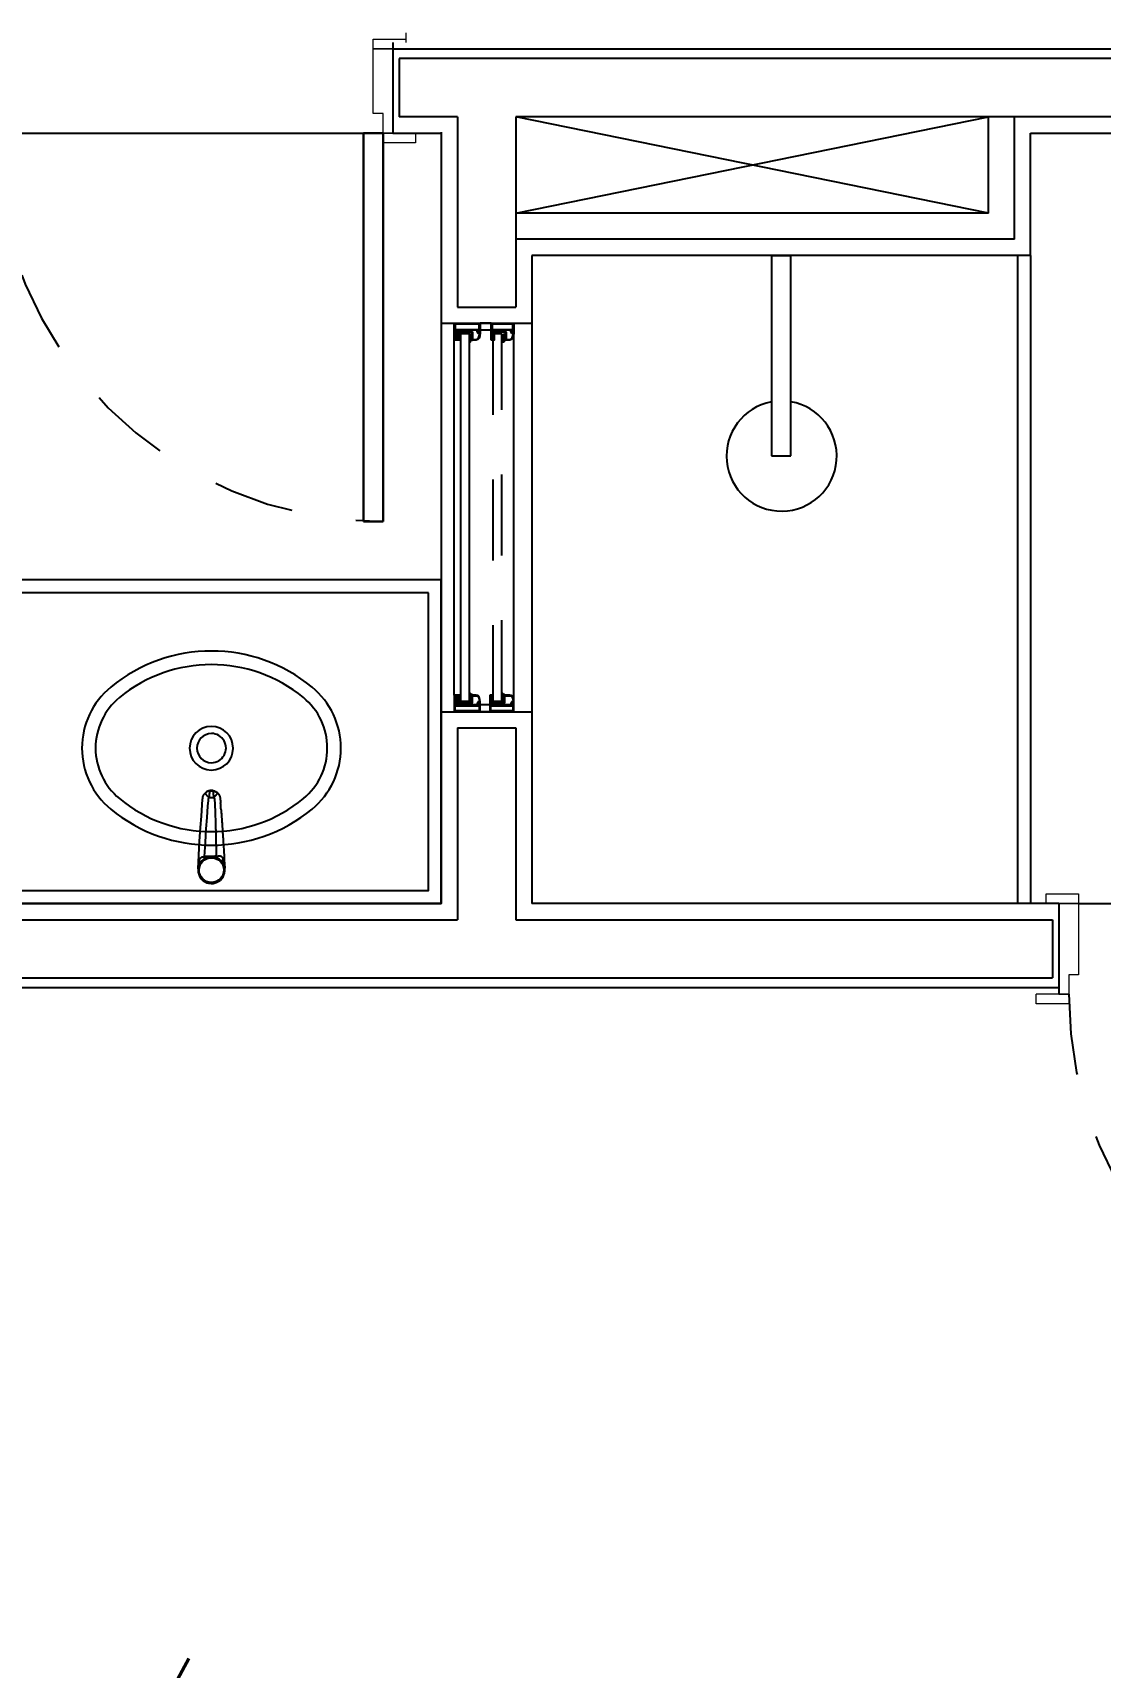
# Model space of a CAD drawing. Header units: millimetres. Extents: x 188.6 to 263.2, y 40.1 to 120.1.
# Drawn here: x 208.372 to 210.021, y 75.765 to 78.29 of the extents above; entities that cross this region are included whole.
import ezdxf

# ---------------------------------------------------------------- set-up
doc = ezdxf.new("R2010")
doc.units = ezdxf.units.MM
doc.linetypes.add('XREF-TIPO$0$HIDDEN', pattern=[0.375, 0.25, -0.125])
doc.linetypes.add('XREF-TIPO$0$HIDDEN2', pattern=[0.1875, 0.125, -0.0625])
doc.layers.add('ARQ', color=8, linetype='Continuous')
doc.layers.add('ARQ-TXT', color=8, linetype='Continuous')
doc.styles.add('60-75', font='romans.shx', dxfattribs={"height": 0.12})

# ---------------------------------------------------------------- blocks, each defined once
blk = doc.blocks.new('XREF-TIPO$0$L59_p')
at = {"color": 252}
blk.add_lwpolyline([(0.1556, 0.0941, 0.358974), (-0.1556, 0.0941, 0.471698), (-0.1556, -0.0941, 0.358974), (0.1556, -0.0941, 0.471698)], format="xyb", close=True, dxfattribs=at)
for points in [[(0.1422, 0.0779, 0.358974), (-0.1422, 0.0779, 0.471698), (-0.1422, -0.0779, 0.358974), (0.1422, -0.0779, 0.471698)], [(0, 0.0225, 1), (0, -0.0225, 1)]]:
    blk.add_lwpolyline(points, format="xyb", close=True)
blk.add_lwpolyline([(0.0335, 0, 336.274616), (0.0335, -0.0004)], format="xyb")
blk = doc.blocks.new('XREF-TIPO$0$1198c35_p')
for p, q in [((-0.0114, 0.0111), (-0.0114, 0.0115)), ((-0.0114, 0.0111), (-0.0114, 0.0111)), ((0.0297, 0.0128), (0.0297, 0.0128)), ((0.0297, 0.0126), (0.0297, 0.0127)), ((0.004, -0.0054), (0.004, -0.0073)), ((0.004, -0.0054), (0.0141, -0.0054)), ((0.0141, -0.0073), (0.004, -0.0073)), ((0.0141, -0.0054), (0.0141, -0.0073)), ((0.0054, -0.0974), (0.0128, -0.0974)), ((0.0226, -0.0968), (0.0226, -0.097)), ((0.0061, -0.1075), (0.0121, -0.1075))]:
    blk.add_line(p, q)
for points in [[(-0.0077, -0.0516, 0), (-0.0078, -0.0508, 0), (-0.0078, -0.0496, 0), (-0.0079, -0.0488, 0), (-0.008, -0.0479, 0), (-0.008, -0.0476, 0), (-0.008, -0.0474, 0), (-0.008, -0.0471, 0), (-0.008, -0.0468, 0), (-0.008, -0.0466, 0), (-0.0081, -0.0463, 0), (-0.0082, -0.0435, 0), (-0.0084, -0.0409, 0), (-0.0086, -0.0384, 0), (-0.0087, -0.0361, 0), (-0.0088, -0.0347, 0), (-0.0089, -0.033, 0), (-0.009, -0.0313, 0), (-0.0091, -0.0297, 0), (-0.0092, -0.0281, 0), (-0.0094, -0.0246, 0), (-0.0096, -0.0211, 0), (-0.0098, -0.0177, 0), (-0.01, -0.0141, 0), (-0.0104, -0.0076, 0), (-0.0108, -0.0012, 0), (-0.0111, 0.005, 0), (-0.0114, 0.0111, 0)], [(-0.0088, -0.0025, 0), (-0.0096, 0.0002, 0), (-0.0102, 0.003, 0), (-0.0109, 0.0065, 0), (-0.0112, 0.0086, 0), (-0.0113, 0.0098, 0), (-0.0114, 0.0105, 0), (-0.0114, 0.0108, 0), (-0.0114, 0.0108, 0), (-0.0114, 0.0109, 0), (-0.0114, 0.011, 0), (-0.0114, 0.011, 0), (-0.0114, 0.0111, 0), (-0.0114, 0.0111, 0), (-0.0114, 0.0111, 0), (-0.0114, 0.0111, 0), (-0.0114, 0.0111, 0), (-0.0114, 0.0111, 0)], [(-0.0086, 0.0036, 0), (-0.0081, 0.0025, 0), (-0.0079, 0.0012, 0), (-0.008, -0.0002, 0), (-0.0084, -0.0016, 0), (-0.0088, -0.0025, 0)], [(-0.0086, 0.0036, 0), (-0.0082, 0.0029, 0), (-0.0075, 0.0019, 0), (-0.0067, 0.001, 0), (-0.0058, 0, 0), (-0.0047, -0.0009, 0), (-0.0035, -0.0019, 0), (-0.0023, -0.0027, 0), (-0.0014, -0.0033, 0), (-0.0005, -0.0037, 0), (0.0005, -0.0042, 0), (0.0014, -0.0046, 0)], [(0.0194, -0.0033, 0), (0.0205, -0.0026, 0), (0.022, -0.0016, 0), (0.0233, -0.0004, 0), (0.0242, 0.0004, 0), (0.0251, 0.0013, 0), (0.0257, 0.0022, 0), (0.0264, 0.0031, 0), (0.027, 0.0042, 0), (0.0277, 0.0053, 0)], [(0.0279, 0.0002, 0), (0.0277, -0.0007, 0), (0.0274, -0.0016, 0), (0.0271, -0.0024, 0), (0.0267, -0.0032, 0), (0.0264, -0.0037, 0), (0.026, -0.0042, 0), (0.0258, -0.0045, 0), (0.0255, -0.0047, 0), (0.0252, -0.005, 0), (0.0248, -0.0052, 0), (0.0244, -0.0054, 0), (0.0242, -0.0055, 0), (0.0239, -0.0056, 0), (0.0236, -0.0057, 0), (0.0232, -0.0058, 0), (0.0227, -0.0059, 0), (0.0221, -0.006, 0), (0.0217, -0.006, 0), (0.0213, -0.0061, 0), (0.0209, -0.0062, 0), (0.0208, -0.0063, 0), (0.0206, -0.0063, 0), (0.0204, -0.0064, 0), (0.0203, -0.0065, 0)], [(0.0297, 0.0125, 0), (0.0285, -0.0088, 0), (0.0273, -0.0301, 0), (0.0259, -0.0514, 0), (0.0247, -0.0689, 0), (0.0234, -0.0865, 0), (0.0227, -0.0952, 0), (0.0226, -0.0962, 0), (0.0226, -0.0966, 0), (0.0226, -0.0968, 0)], [(0.0277, 0.0053, 0), (0.0273, 0.0042, 0), (0.0272, 0.0029, 0), (0.0274, 0.0015, 0), (0.0279, 0.0002, 0)], [(0.0297, 0.0125, 0), (0.0297, 0.0125, 0), (0.0297, 0.0125, 0), (0.0297, 0.0125, 0), (0.0297, 0.0125, 0), (0.0297, 0.0125, 0), (0.0297, 0.0125, 0), (0.0297, 0.0125, 0), (0.0297, 0.0124, 0), (0.0297, 0.0124, 0), (0.0297, 0.0123, 0), (0.0296, 0.0123, 0), (0.0296, 0.0121, 0), (0.0296, 0.0112, 0), (0.0295, 0.0103, 0), (0.0291, 0.0066, 0), (0.0285, 0.0029, 0), (0.0279, 0.0002, 0)], [(0.0011, -0.0071, 0), (0.0011, -0.0071, 0), (0.001, -0.0071, 0), (0.0008, -0.0071, 0), (0.0006, -0.0071, 0), (0.0003, -0.0071, 0), (0, -0.0071, 0), (-0.0008, -0.0073, 0), (-0.0016, -0.0074, 0), (-0.0021, -0.0075, 0), (-0.0027, -0.0075, 0), (-0.003, -0.0076, 0), (-0.0034, -0.0076, 0), (-0.0037, -0.0076, 0), (-0.004, -0.0075, 0), (-0.0042, -0.0075, 0), (-0.0045, -0.0074, 0), (-0.0048, -0.0074, 0), (-0.0051, -0.0073, 0), (-0.0055, -0.0071, 0), (-0.0059, -0.0069, 0), (-0.0061, -0.0067, 0), (-0.0064, -0.0066, 0), (-0.0067, -0.0062, 0), (-0.0071, -0.0059, 0), (-0.0074, -0.0055, 0), (-0.0077, -0.0051, 0), (-0.008, -0.0044, 0), (-0.0084, -0.0037, 0), (-0.0086, -0.0031, 0), (-0.0088, -0.0025, 0)], [(0.0011, -0.0071, 0), (0.0012, -0.0103, 0), (0.0013, -0.0136, 0), (0.0014, -0.0172, 0), (0.0015, -0.021, 0), (0.0016, -0.0245, 0), (0.0017, -0.0281, 0), (0.0017, -0.0293, 0), (0.0017, -0.0303, 0), (0.0017, -0.0312, 0), (0.0017, -0.0322, 0), (0.0018, -0.0332, 0), (0.0019, -0.0389, 0), (0.002, -0.0445, 0), (0.002, -0.0456, 0), (0.002, -0.0467, 0), (0.002, -0.0478, 0), (0.0021, -0.049, 0), (0.0021, -0.0501, 0), (0.0021, -0.0512, 0), (0.0021, -0.0523, 0), (0.0022, -0.0534, 0), (0.0023, -0.0572, 0), (0.0024, -0.0609, 0), (0.0025, -0.0645, 0), (0.0026, -0.0679, 0), (0.0027, -0.0708, 0), (0.0028, -0.0735, 0), (0.0028, -0.0742, 0), (0.0028, -0.0749, 0), (0.0029, -0.0756, 0), (0.0029, -0.0763, 0), (0.0029, -0.077, 0), (0.0029, -0.0777, 0), (0.003, -0.0798, 0), (0.0031, -0.0818, 0), (0.0032, -0.0839, 0), (0.0033, -0.0859, 0), (0.0035, -0.0879, 0), (0.0036, -0.0898, 0), (0.0036, -0.0902, 0), (0.0036, -0.0906, 0), (0.0036, -0.091, 0), (0.0037, -0.0914, 0), (0.0037, -0.0917, 0), (0.0037, -0.0921, 0), (0.0037, -0.0925, 0), (0.0038, -0.0929, 0), (0.0038, -0.0933, 0), (0.0038, -0.0936, 0), (0.0038, -0.0939, 0), (0.0039, -0.0942, 0), (0.0039, -0.0944, 0), (0.0039, -0.0946, 0), (0.0039, -0.0948, 0), (0.004, -0.095, 0), (0.004, -0.0952, 0), (0.0041, -0.0953, 0), (0.0041, -0.0955, 0), (0.0042, -0.0956, 0), (0.0043, -0.096, 0), (0.0045, -0.0963, 0), (0.0047, -0.0966, 0), (0.0049, -0.0969, 0), (0.0051, -0.0971, 0), (0.0054, -0.0974, 0)], [(0.0128, -0.0974, 0), (0.0131, -0.0971, 0), (0.0134, -0.0967, 0), (0.0136, -0.0964, 0), (0.0138, -0.096, 0), (0.014, -0.0957, 0), (0.0141, -0.0954, 0), (0.0143, -0.0948, 0), (0.0144, -0.0943, 0), (0.0144, -0.0937, 0), (0.0144, -0.0931, 0), (0.0151, -0.0844, 0), (0.0164, -0.0669, 0), (0.0176, -0.0494, 0), (0.019, -0.028, 0), (0.0203, -0.0065, 0)], [(0.0203, -0.0065, 0), (0.0188, -0.0069, 0), (0.0173, -0.0071, 0), (0.0157, -0.0072, 0), (0.0141, -0.0073, 0)], [(0.0194, -0.0033, 0), (0.0199, -0.0051, 0), (0.0203, -0.0065, 0)], [(-0.0058, -0.0785, 0), (-0.0059, -0.0776, 0), (-0.0059, -0.0772, 0), (-0.006, -0.0767, 0), (-0.006, -0.0762, 0), (-0.006, -0.0756, 0), (-0.0061, -0.0751, 0), (-0.0061, -0.0748, 0), (-0.0061, -0.0745, 0), (-0.0061, -0.0742, 0), (-0.0063, -0.0726, 0), (-0.0064, -0.0709, 0), (-0.0065, -0.0691, 0), (-0.0066, -0.0672, 0), (-0.0068, -0.0652, 0), (-0.0069, -0.0632, 0), (-0.007, -0.0614, 0), (-0.0072, -0.0597, 0), (-0.0073, -0.0579, 0), (-0.0074, -0.0561, 0), (-0.0074, -0.0556, 0), (-0.0075, -0.0551, 0), (-0.0075, -0.0549, 0), (-0.0075, -0.0548, 0), (-0.0075, -0.0547, 0), (-0.0075, -0.0544, 0), (-0.0076, -0.054, 0), (-0.0076, -0.0534, 0), (-0.0076, -0.0527, 0), (-0.0077, -0.0518, 0), (-0.0077, -0.0516, 0)], [(-0.0039, -0.0992, 0), (-0.004, -0.0989, 0), (-0.0041, -0.0984, 0), (-0.0042, -0.0979, 0), (-0.0043, -0.0976, 0), (-0.0043, -0.0975, 0), (-0.0043, -0.0975, 0), (-0.0043, -0.0975, 0), (-0.0043, -0.0974, 0), (-0.0043, -0.0974, 0), (-0.0043, -0.0974, 0), (-0.0043, -0.0974, 0), (-0.0043, -0.0974, 0), (-0.0043, -0.0974, 0), (-0.0043, -0.0974, 0), (-0.0043, -0.0974, 0), (-0.0045, -0.0962, 0), (-0.0045, -0.0954, 0), (-0.0046, -0.0947, 0), (-0.0046, -0.0939, 0), (-0.0047, -0.0932, 0), (-0.0048, -0.0925, 0), (-0.0048, -0.0918, 0), (-0.0049, -0.0913, 0), (-0.0049, -0.0907, 0), (-0.0049, -0.0902, 0), (-0.005, -0.0897, 0)], [(-0.0002, -0.1049, 0), (-0.001, -0.1041, 0), (-0.0018, -0.1032, 0), (-0.0024, -0.1023, 0), (-0.003, -0.1014, 0), (-0.0033, -0.1007, 0), (-0.0036, -0.1001, 0), (-0.0038, -0.0994, 0), (-0.0039, -0.0992, 0)], [(0.0054, -0.0974, 0), (0.005, -0.0977, 0), (0.0047, -0.0981, 0), (0.0043, -0.0985, 0), (0.0039, -0.099, 0), (0.0035, -0.0994, 0), (0.0032, -0.0998, 0), (0.0028, -0.1003, 0), (0.0024, -0.1007, 0), (0.0021, -0.1011, 0), (0.0017, -0.1015, 0), (0.0014, -0.1019, 0), (0.0011, -0.1023, 0), (0.0009, -0.1027, 0), (0.0006, -0.103, 0), (0.0004, -0.1034, 0), (0.0002, -0.1036, 0), (0.0001, -0.1039, 0), (-0.0001, -0.1041, 0), (-0.0002, -0.1043, 0), (-0.0002, -0.1045, 0), (-0.0003, -0.1046, 0), (-0.0003, -0.1048, 0), (-0.0003, -0.1048, 0), (-0.0002, -0.1049, 0)], [(0.0054, -0.0974, 0), (0.0054, -0.0981, 0), (0.0055, -0.0988, 0), (0.0055, -0.0996, 0), (0.0056, -0.1003, 0), (0.0056, -0.101, 0), (0.0057, -0.1016, 0), (0.0057, -0.1023, 0), (0.0057, -0.103, 0), (0.0058, -0.1036, 0), (0.0058, -0.1042, 0), (0.0059, -0.1046, 0), (0.0059, -0.105, 0), (0.0059, -0.1054, 0), (0.0059, -0.1058, 0), (0.006, -0.1063, 0), (0.006, -0.1066, 0), (0.006, -0.1069, 0), (0.0061, -0.1072, 0), (0.0061, -0.1074, 0), (0.0061, -0.1075, 0)], [(0.0121, -0.1075, 0), (0.0121, -0.1074, 0), (0.0121, -0.1072, 0), (0.0121, -0.107, 0), (0.0121, -0.1068, 0), (0.0122, -0.1065, 0), (0.0122, -0.1061, 0), (0.0122, -0.1057, 0), (0.0123, -0.1052, 0), (0.0123, -0.1047, 0), (0.0123, -0.1042, 0), (0.0124, -0.1036, 0), (0.0124, -0.103, 0), (0.0125, -0.1024, 0), (0.0125, -0.102, 0), (0.0125, -0.1013, 0), (0.0126, -0.1005, 0), (0.0126, -0.0998, 0), (0.0127, -0.0991, 0), (0.0127, -0.0986, 0), (0.0127, -0.098, 0), (0.0128, -0.0974, 0)], [(0.0128, -0.0974, 0), (0.0138, -0.0984, 0), (0.0147, -0.0995, 0), (0.0156, -0.1005, 0), (0.0164, -0.1015, 0), (0.0171, -0.1025, 0), (0.0177, -0.1033, 0), (0.0181, -0.1039, 0), (0.0183, -0.1044, 0), (0.0184, -0.1048, 0), (0.0184, -0.1049, 0)], [(0.0222, -0.0989, 0), (0.0222, -0.0989, 0), (0.0219, -0.0997, 0), (0.0215, -0.1006, 0), (0.0211, -0.1014, 0), (0.0206, -0.1024, 0), (0.0199, -0.1033, 0), (0.0192, -0.1041, 0), (0.0184, -0.1049, 0)], [(0.0226, -0.097, 0), (0.0226, -0.097, 0), (0.0225, -0.0975, 0), (0.0224, -0.0979, 0), (0.0223, -0.0984, 0), (0.0222, -0.0989, 0), (0.0222, -0.0989, 0)], [(0.0061, -0.1075, 0), (0.0047, -0.1075, 0), (0.0033, -0.1071, 0), (0.0021, -0.1066, 0), (0.0015, -0.1063, 0)], [(0.0059, -0.1082, 0), (0.0056, -0.1081, 0), (0.005, -0.1079, 0), (0.0045, -0.1078, 0), (0.004, -0.1076, 0), (0.0036, -0.1074, 0), (0.003, -0.1071, 0), (0.0025, -0.1069, 0), (0.0021, -0.1066, 0)], [(0.0061, -0.1075, 0), (0.0064, -0.1077, 0), (0.0069, -0.1079, 0), (0.0072, -0.1081, 0), (0.0074, -0.1081, 0), (0.0077, -0.1082, 0), (0.0078, -0.1082, 0), (0.0079, -0.1083, 0), (0.008, -0.1083, 0), (0.0081, -0.1083, 0)], [(0.0081, -0.1083, 0), (0.0071, -0.1083, 0), (0.007, -0.1083, 0)], [(0.007, -0.1083, 0), (0.008, -0.1084, 0), (0.0088, -0.1085, 0), (0.0095, -0.1084, 0), (0.0103, -0.1084, 0), (0.011, -0.1084, 0)], [(0.0081, -0.1083, 0), (0.0082, -0.1083, 0), (0.0084, -0.1084, 0), (0.0085, -0.1084, 0), (0.0086, -0.1084, 0), (0.0087, -0.1084, 0), (0.0088, -0.1084, 0), (0.0089, -0.1084, 0), (0.0089, -0.1084, 0), (0.0089, -0.1084, 0), (0.009, -0.1084, 0), (0.009, -0.1084, 0), (0.0091, -0.1084, 0), (0.0091, -0.1084, 0), (0.0092, -0.1084, 0), (0.0092, -0.1084, 0), (0.0093, -0.1084, 0), (0.0094, -0.1084, 0), (0.0095, -0.1084, 0), (0.0096, -0.1084, 0), (0.0098, -0.1083, 0), (0.0101, -0.1083, 0)], [(0.0101, -0.1083, 0), (0.0102, -0.1083, 0), (0.0103, -0.1082, 0), (0.0104, -0.1082, 0), (0.0107, -0.1082, 0), (0.0109, -0.1081, 0), (0.0111, -0.108, 0), (0.0114, -0.1079, 0), (0.0116, -0.1078, 0), (0.0121, -0.1075, 0)], [(0.011, -0.1084, 0), (0.0101, -0.1083, 0)], [(0.0121, -0.1075, 0), (0.0135, -0.1075, 0), (0.0148, -0.1071, 0), (0.0161, -0.1066, 0), (0.0166, -0.1063, 0)], [(0.0184, -0.1049, 0), (0.018, -0.1053, 0), (0.0176, -0.1056, 0), (0.0172, -0.1059, 0), (0.0171, -0.106, 0), (0.017, -0.1061, 0), (0.0169, -0.1061, 0), (0.0168, -0.1062, 0), (0.0167, -0.1062, 0), (0.0167, -0.1062, 0), (0.0166, -0.1063, 0), (0.0166, -0.1063, 0), (0.0166, -0.1063, 0), (0.0166, -0.1063, 0)]]:
    blk.add_polyline3d(points)
blk.add_circle((0.0091, 0.0144), 0.0191)
for centre, radius, start, end in [((0.0091, 0.0144), 0.0207, 0, 211.2083), ((0.0091, 0.0144), 0.0204, 284.4666, 255.5334), ((0.0091, 0.0144), 0.0195, 0, 180), ((0.0091, 0.0144), 0.0195, 180, 0), ((0.0091, 0.0144), 0.0195, 180, 270), ((0.0091, 0.0144), 0.0195, 270, 0), ((0.0091, 0.0144), 0.0207, 334.1045, 0), ((-0.568, 0.0551), 0.5726, 353.7595, 354.015), ((0.0039, 0.0193), 0.0265, 264.0406, 270.134), ((0.009, 0.0145), 0.0205, 248.4737, 255.9324), ((0.0092, 0.0145), 0.0205, 284.0619, 300.0027), ((3.0095, 0.1438), 3.0235, 184.2155, 184.4292), ((0.0089, -0.095), 0.0135, 227.2407, 236.8896), ((0.0083, -0.0975), 0.0109, 257.2283, 263.0963), ((0.0098, -0.0976), 0.0109, 276.4456, 282.3614), ((0.0092, -0.0949), 0.0136, 282.4001, 303.0332)]:
    blk.add_arc(centre, radius, start, end)
blk = doc.blocks.new('XREF-TIPO$0$A$C2D591F4F')
at = {"color": 0}
blk.add_blockref('XREF-TIPO$0$L59_p', (0.2, 0.209), dxfattribs=at)
at = {"color": 0, "rotation": 180}
blk.add_blockref('XREF-TIPO$0$1198c35_p', (0.2091, 0.035), dxfattribs=at)
blk = doc.blocks.new('XREF-TIPO$0$A$C281A5909')
at = {"color": 0}
for p, q in [((0.05, 0.755), (0.08, 0.755)), ((0.05, 0.155), (0.05, 0.755)), ((0.08, 0.755), (0.05, 0.755)), ((0.05, 0.755), (0.05, 0.155)), ((0.08, 0.755), (0.08, 0.155)), ((0.08, 0.155), (0.08, 0.755)), ((0.035, 0.015), (0.035, 0.155)), ((0.08, 0.155), (0.05, 0.155)), ((0.05, 0.155), (0.08, 0.155)), ((0.65, 0.155), (0.08, 0.155)), ((0.665, 0.025), (0.665, 0.155))]:
    blk.add_line(p, q, dxfattribs=at)
at = {"color": 0, "lineweight": 13}
for p, q in [((0, 0.155), (0, 0.17)), ((0, 0.17), (0.05, 0.17)), ((0, 0.155), (0.05, 0.155)), ((0.05, 0.155), (0.035, 0.155)), ((0.05, 0.155), (0.05, 0.125)), ((0.65, 0.155), (0.65, 0.17)), ((0.65, 0.17), (0.7, 0.17)), ((0.665, 0.155), (0.65, 0.155)), ((0.65, 0.125), (0.65, 0.155)), ((0.65, 0.155), (0.7, 0.155)), ((0.7, 0.17), (0.7, 0.155)), ((0.05, 0.125), (0.065, 0.125)), ((0.065, 0.125), (0.065, 0.025)), ((0.635, 0.025), (0.635, 0.125)), ((0.635, 0.125), (0.65, 0.125)), ((0.065, 0.025), (0.015, 0.025)), ((0.015, 0), (0.015, 0.015)), ((0.065, 0.01), (0.015, 0.01)), ((0.035, 0.025), (0.065, 0.025)), ((0.065, 0.025), (0.065, 0.01)), ((0.635, 0.025), (0.665, 0.025)), ((0.635, 0.01), (0.635, 0.025)), ((0.685, 0.025), (0.635, 0.025)), ((0.685, 0.01), (0.635, 0.01)), ((0.685, 0.025), (0.685, 0.01))]:
    blk.add_line(p, q, dxfattribs=at)
at = {"color": 0, "linetype": 'XREF-TIPO$0$HIDDEN2'}
blk.add_arc((0.05, 0.155), 0.6, 0, 90, dxfattribs=at)
blk = doc.blocks.new('XREF-TIPO$0$CHUVEIRO')
at = {"color": 0}
for p, q in [((216.39, 104.5817), (216.39, 104.8912)), ((216.39, 104.8912), (216.42, 104.8912)), ((216.42, 104.8912), (216.42, 104.5817)), ((216.39, 104.5817), (216.42, 104.5817))]:
    blk.add_line(p, q, dxfattribs=at)
at = {"color": 0, "extrusion": (0, 0, -1)}
blk.add_ellipse((216.4058, 104.8916), major_axis=(-0.0851, 0), ratio=1, start_param=4.898771, end_param=10.827741, dxfattribs=at)
blk = doc.blocks.new('XREF-TIPO$0$Z$W@#1289')
h = blk.add_hatch()
h.set_pattern_fill('ANSI31', color=0, scale=0.0003, style=0)
h.paths.add_polyline_path([(-0.0352, 0.0907), (-0.0242, 0.0907), (-0.0242, 0.0824), (-0.0334, 0.0824), (-0.0352, 0.0824)])
h = blk.add_hatch()
h.set_pattern_fill('ANSI31', color=0, scale=0.0003, style=0)
h.paths.add_polyline_path([(0.5352, 0.0824), (0.5352, 0.0907), (0.5242, 0.0907), (0.5242, 0.0824)])
h = blk.add_hatch()
h.set_pattern_fill('ANSI31', color=0, scale=0.0003, style=0)
h.paths.add_polyline_path([(-0.0352, 0.0324), (-0.0352, 0.0357), (-0.0242, 0.0357), (-0.0242, 0.0324), (-0.0255, 0.0324)])
h = blk.add_hatch()
h.set_pattern_fill('ANSI31', color=0, scale=0.0003, style=0)
h.paths.add_polyline_path([(0.5242, 0.0305), (0.5242, 0.0338), (0.5352, 0.0338), (0.5352, 0.0305), (0.5338, 0.0305)])
at = {"color": 0}
for p, q in [((-0.05, 0), (-0.05, 0.0919)), ((-0.0242, 0.0919), (0.5242, 0.0919)), ((-0.0392, 0.0369), (-0.0392, 0.0519)), ((0.5392, 0.035), (0.5392, 0.0519)), ((0.55, 0.035), (0.55, 0.0519)), ((-0.0392, 0), (-0.0392, 0.0353)), ((-0.0392, 0), (0.5356, 0))]:
    blk.add_line(p, q, dxfattribs=at)
for points in [[(-0.0242, 0.0919), (-0.05, 0.0919), (-0.05, 0.0519), (-0.0356, 0.0519, 0.446841), (-0.0352, 0.0523), (-0.0352, 0.0526, 0.480957), (-0.0357, 0.0531), (-0.0362, 0.0531), (-0.0362, 0.0547, 0.329606), (-0.0365, 0.0551), (-0.0367, 0.0552), (-0.0371, 0.0552), (-0.0373, 0.0549), (-0.0373, 0.0535, -0.409991), (-0.0377, 0.0531), (-0.0388, 0.0531, -0.414214), (-0.0392, 0.0535), (-0.0392, 0.0903, -0.414214), (-0.0388, 0.0907), (-0.0377, 0.0907, -0.414214), (-0.0373, 0.0903), (-0.0373, 0.0833, 0.414214), (-0.0369, 0.0829), (-0.0366, 0.0829, 0.414214), (-0.0362, 0.0833), (-0.0362, 0.0903, -0.414214), (-0.0358, 0.0907), (-0.0242, 0.0907), (-0.0242, 0.0919)], [(0.5242, 0.0919), (0.55, 0.0919), (0.55, 0.0519), (0.5356, 0.0519, -0.446841), (0.5352, 0.0523), (0.5352, 0.0526, -0.480957), (0.5357, 0.0531), (0.5362, 0.0531), (0.5362, 0.0547, -0.329606), (0.5365, 0.0551), (0.5367, 0.0552), (0.5371, 0.0552), (0.5373, 0.0549), (0.5373, 0.0535, 0.409991), (0.5377, 0.0531), (0.5388, 0.0531, 0.414214), (0.5392, 0.0535), (0.5392, 0.0903, 0.414214), (0.5388, 0.0907), (0.5377, 0.0907, 0.414214), (0.5373, 0.0903), (0.5373, 0.0833, -0.414214), (0.5369, 0.0829), (0.5366, 0.0829, -0.414214), (0.5362, 0.0833), (0.5362, 0.0903, 0.414214), (0.5358, 0.0907), (0.5242, 0.0907), (0.5242, 0.0919)], [(-0.0242, 0.0369), (-0.05, 0.0369), (-0.05, 0), (-0.0356, 0, 0.446841), (-0.0352, 0.0004), (-0.0352, 0.0007, 0.480957), (-0.0357, 0.0012), (-0.0362, 0.0012), (-0.0362, 0.0028, 0.329606), (-0.0365, 0.0032), (-0.0367, 0.0033), (-0.0371, 0.0033), (-0.0373, 0.003), (-0.0373, 0.0016, -0.409991), (-0.0377, 0.0012), (-0.0388, 0.0012, -0.414214), (-0.0392, 0.0016), (-0.0392, 0.0353, -0.414214), (-0.0388, 0.0357), (-0.0377, 0.0357, -0.414214), (-0.0373, 0.0353), (-0.0373, 0.0333, 0.414214), (-0.0369, 0.0329), (-0.0366, 0.0329, 0.414214), (-0.0362, 0.0333), (-0.0362, 0.0353, -0.414214), (-0.0358, 0.0357), (-0.0242, 0.0357), (-0.0242, 0.0369)], [(0.5242, 0.035), (0.55, 0.035), (0.55, 0), (0.5356, 0, -0.446841), (0.5352, 0.0004), (0.5352, 0.0007, -0.480957), (0.5357, 0.0012), (0.5362, 0.0012), (0.5362, 0.0028, -0.329606), (0.5365, 0.0032), (0.5367, 0.0033), (0.5371, 0.0033), (0.5373, 0.003), (0.5373, 0.0016, 0.409991), (0.5377, 0.0012), (0.5388, 0.0012, 0.414214), (0.5392, 0.0016), (0.5392, 0.0334, 0.414214), (0.5388, 0.0338), (0.5377, 0.0338, 0.414214), (0.5373, 0.0334), (0.5373, 0.0314, -0.414214), (0.5369, 0.031), (0.5366, 0.031, -0.414214), (0.5362, 0.0314), (0.5362, 0.0334, 0.414214), (0.5358, 0.0338), (0.5242, 0.0338), (0.5242, 0.035)]]:
    blk.add_lwpolyline(points, format="xyb", dxfattribs=at)
for points in [[(-0.0489, 0.0907), (-0.0403, 0.0907), (-0.0403, 0.0532), (-0.0489, 0.0532), (-0.0489, 0.0907)], [(-0.0486, 0.0904), (-0.0406, 0.0904), (-0.0406, 0.0535), (-0.0486, 0.0535)], [(-0.0242, 0.0907), (-0.0352, 0.0907), (-0.0352, 0.0824), (-0.0242, 0.0824)], [(-0.0334, 0.0684), (0.5338, 0.0684), (0.5338, 0.0824), (-0.0334, 0.0824)], [(0.5242, 0.0907), (0.5352, 0.0907), (0.5352, 0.0824), (0.5242, 0.0824)], [(0.5489, 0.0907), (0.5403, 0.0907), (0.5403, 0.0532), (0.5489, 0.0532), (0.5489, 0.0907)], [(0.5486, 0.0904), (0.5406, 0.0904), (0.5406, 0.0535), (0.5486, 0.0535)], [(-0.0489, 0.0357), (-0.0403, 0.0357), (-0.0403, 0.0013), (-0.0489, 0.0013), (-0.0489, 0.0357)], [(-0.0486, 0.0354), (-0.0406, 0.0354), (-0.0406, 0.0016), (-0.0486, 0.0016)], [(-0.0242, 0.0357), (-0.0352, 0.0357), (-0.0352, 0.0324), (-0.0242, 0.0324)], [(0.5242, 0.0338), (0.5352, 0.0338), (0.5352, 0.0305), (0.5242, 0.0305)], [(0.5489, 0.0338), (0.5403, 0.0338), (0.5403, 0.0013), (0.5489, 0.0013), (0.5489, 0.0338)], [(0.5486, 0.0335), (0.5406, 0.0335), (0.5406, 0.0016), (0.5486, 0.0016)]]:
    blk.add_lwpolyline(points, close=True, dxfattribs=at)
for points in [[(-0.0242, 0.0581), (-0.0242, 0.0654), (-0.0243, 0.0656), (-0.0246, 0.0658), (-0.0248, 0.0658), (-0.0251, 0.0656), (-0.0252, 0.0654), (-0.0252, 0.0648), (-0.0352, 0.0648), (-0.0359, 0.065), (-0.0362, 0.0658), (-0.0362, 0.0818), (-0.0365, 0.0825), (-0.0376, 0.0829), (-0.0378, 0.0834), (-0.0375, 0.0835), (-0.0374, 0.0838), (-0.0376, 0.0892), (-0.038, 0.0894), (-0.0383, 0.0894), (-0.0387, 0.0892), (-0.0388, 0.0839), (-0.0388, 0.0834), (-0.0383, 0.0822), (-0.0372, 0.0818), (-0.0372, 0.0658), (-0.0366, 0.0643), (-0.0352, 0.0638), (-0.0256, 0.0638), (-0.0253, 0.0636), (-0.0252, 0.0634), (-0.0252, 0.0581), (-0.0259, 0.0558), (-0.0276, 0.0544), (-0.0307, 0.0534), (-0.0338, 0.0529), (-0.0341, 0.053), (-0.0342, 0.0533), (-0.0342, 0.0539), (-0.0345, 0.0548), (-0.0352, 0.0556), (-0.0361, 0.0561), (-0.0364, 0.0562), (-0.0366, 0.0563), (-0.0384, 0.0563), (-0.0387, 0.0561), (-0.0388, 0.0557), (-0.0386, 0.0554), (-0.0378, 0.055), (-0.0376, 0.055), (-0.0374, 0.055), (-0.037, 0.0553), (-0.0366, 0.0553), (-0.0358, 0.0548), (-0.0356, 0.0545), (-0.0356, 0.0542), (-0.0362, 0.0539), (-0.0362, 0.0536), (-0.0361, 0.0534), (-0.0358, 0.0533), (-0.0352, 0.0533), (-0.0352, 0.0523), (-0.0351, 0.052), (-0.0348, 0.0519), (-0.0309, 0.0523), (-0.0272, 0.0535), (-0.025, 0.0553), (-0.0242, 0.0581)], [(0.5242, 0.0581), (0.5242, 0.0654), (0.5243, 0.0656), (0.5246, 0.0658), (0.5248, 0.0658), (0.5251, 0.0656), (0.5252, 0.0654), (0.5252, 0.0648), (0.5352, 0.0648), (0.5359, 0.065), (0.5362, 0.0658), (0.5362, 0.0818), (0.5365, 0.0825), (0.5376, 0.0829), (0.5378, 0.0834), (0.5375, 0.0835), (0.5374, 0.0838), (0.5376, 0.0892), (0.538, 0.0894), (0.5383, 0.0894), (0.5387, 0.0892), (0.5388, 0.0839), (0.5388, 0.0834), (0.5383, 0.0822), (0.5372, 0.0818), (0.5372, 0.0658), (0.5366, 0.0643), (0.5352, 0.0638), (0.5256, 0.0638), (0.5253, 0.0636), (0.5252, 0.0634), (0.5252, 0.0581), (0.5259, 0.0558), (0.5276, 0.0544), (0.5307, 0.0534), (0.5338, 0.0529), (0.5341, 0.053), (0.5342, 0.0533), (0.5342, 0.0539), (0.5345, 0.0548), (0.5352, 0.0556), (0.5361, 0.0561), (0.5364, 0.0562), (0.5366, 0.0563), (0.5384, 0.0563), (0.5387, 0.0561), (0.5388, 0.0557), (0.5386, 0.0554), (0.5378, 0.055), (0.5376, 0.055), (0.5374, 0.055), (0.537, 0.0553), (0.5366, 0.0553), (0.5358, 0.0548), (0.5356, 0.0545), (0.5356, 0.0542), (0.5362, 0.0539), (0.5362, 0.0536), (0.5361, 0.0534), (0.5358, 0.0533), (0.5352, 0.0533), (0.5352, 0.0523), (0.5351, 0.052), (0.5348, 0.0519), (0.5309, 0.0523), (0.5272, 0.0535), (0.525, 0.0553), (0.5242, 0.0581)], [(-0.0316, 0.0673), (-0.031, 0.0675), (-0.0303, 0.0676), (-0.0301, 0.0677), (-0.03, 0.068), (-0.0302, 0.0683), (-0.0311, 0.0683), (-0.0321, 0.068), (-0.033, 0.0674), (-0.0331, 0.0672), (-0.0331, 0.067), (-0.0328, 0.0664), (-0.0321, 0.0662), (-0.0291, 0.0662), (-0.0289, 0.0661), (-0.0289, 0.066), (-0.0289, 0.0659), (-0.0288, 0.0658), (-0.0287, 0.0657), (-0.0259, 0.0657), (-0.0257, 0.0658), (-0.0257, 0.0659), (-0.0257, 0.066), (-0.0256, 0.0661), (-0.0255, 0.0662), (-0.0244, 0.0662), (-0.0242, 0.0662), (-0.0242, 0.066), (-0.0242, 0.0646), (-0.0241, 0.0643), (-0.0238, 0.0642), (-0.0236, 0.0643), (-0.0234, 0.0645), (-0.0229, 0.0664), (-0.0223, 0.0672), (-0.0211, 0.0676), (-0.021, 0.0678), (-0.021, 0.0682), (-0.0212, 0.0683), (-0.0224, 0.0683), (-0.0231, 0.0681), (-0.0237, 0.0674), (-0.0237, 0.0674), (-0.0239, 0.0673), (-0.0252, 0.0673), (-0.0245, 0.0675), (-0.0239, 0.0676), (-0.0236, 0.0677), (-0.0235, 0.068), (-0.0235, 0.0682), (-0.0236, 0.0683), (-0.0247, 0.0683), (-0.0257, 0.0679), (-0.0265, 0.0674), (-0.0266, 0.0673), (-0.0268, 0.0673), (-0.0286, 0.0673), (-0.0279, 0.0675), (-0.0272, 0.0676), (-0.0269, 0.0677), (-0.0268, 0.068), (-0.0269, 0.0683), (-0.0281, 0.0683), (-0.0291, 0.068), (-0.0299, 0.0674), (-0.03, 0.0673), (-0.0302, 0.0673), (-0.0316, 0.0673)], [(0.5316, 0.0673), (0.531, 0.0675), (0.5303, 0.0676), (0.5301, 0.0677), (0.53, 0.068), (0.5302, 0.0683), (0.5311, 0.0683), (0.5321, 0.068), (0.533, 0.0674), (0.5331, 0.0672), (0.5331, 0.067), (0.5328, 0.0664), (0.5321, 0.0662), (0.5291, 0.0662), (0.5289, 0.0661), (0.5289, 0.066), (0.5289, 0.0659), (0.5288, 0.0658), (0.5287, 0.0657), (0.5259, 0.0657), (0.5257, 0.0658), (0.5257, 0.0659), (0.5257, 0.066), (0.5256, 0.0661), (0.5255, 0.0662), (0.5244, 0.0662), (0.5242, 0.0662), (0.5242, 0.066), (0.5242, 0.0646), (0.5241, 0.0643), (0.5238, 0.0642), (0.5236, 0.0643), (0.5234, 0.0645), (0.5229, 0.0664), (0.5223, 0.0672), (0.5211, 0.0676), (0.521, 0.0678), (0.521, 0.0682), (0.5212, 0.0683), (0.5224, 0.0683), (0.5231, 0.0681), (0.5237, 0.0674), (0.5237, 0.0674), (0.5239, 0.0673), (0.5252, 0.0673), (0.5245, 0.0675), (0.5239, 0.0676), (0.5236, 0.0677), (0.5235, 0.068), (0.5235, 0.0682), (0.5236, 0.0683), (0.5247, 0.0683), (0.5257, 0.0679), (0.5265, 0.0674), (0.5266, 0.0673), (0.5268, 0.0673), (0.5286, 0.0673), (0.5279, 0.0675), (0.5272, 0.0676), (0.5269, 0.0677), (0.5268, 0.068), (0.5269, 0.0683), (0.5281, 0.0683), (0.5291, 0.068), (0.5299, 0.0674), (0.53, 0.0673), (0.5302, 0.0673), (0.5316, 0.0673)], [(-0.0242, 0.0062), (-0.0242, 0.0154), (-0.0243, 0.0156), (-0.0246, 0.0158), (-0.0248, 0.0158), (-0.0251, 0.0156), (-0.0252, 0.0154), (-0.0252, 0.0148), (-0.0352, 0.0148), (-0.0359, 0.015), (-0.0362, 0.0158), (-0.0362, 0.0318), (-0.0365, 0.0325), (-0.0376, 0.0329), (-0.0378, 0.0334), (-0.0375, 0.0335), (-0.0374, 0.0338), (-0.0376, 0.0342), (-0.038, 0.0344), (-0.0383, 0.0344), (-0.0387, 0.0342), (-0.0388, 0.0339), (-0.0388, 0.0334), (-0.0383, 0.0322), (-0.0372, 0.0318), (-0.0372, 0.0158), (-0.0366, 0.0143), (-0.0352, 0.0138), (-0.0256, 0.0138), (-0.0253, 0.0136), (-0.0252, 0.0134), (-0.0252, 0.0062), (-0.0259, 0.0039), (-0.0276, 0.0025), (-0.0307, 0.0015), (-0.0338, 0.001), (-0.034, 0.0011), (-0.0342, 0.0014), (-0.0342, 0.002), (-0.0345, 0.0029), (-0.0352, 0.0037), (-0.0361, 0.0042), (-0.0364, 0.0043), (-0.0366, 0.0044), (-0.0384, 0.0044), (-0.0387, 0.0042), (-0.0388, 0.0038), (-0.0386, 0.0035), (-0.0378, 0.0031), (-0.0376, 0.0031), (-0.0374, 0.0031), (-0.037, 0.0034), (-0.0366, 0.0034), (-0.0358, 0.0029), (-0.0356, 0.0026), (-0.0356, 0.0023), (-0.0362, 0.002), (-0.0362, 0.0017), (-0.0361, 0.0015), (-0.0358, 0.0013), (-0.0352, 0.0013), (-0.0352, 0.0004), (-0.0351, 0.0001), (-0.0348, 0), (-0.0309, 0.0004), (-0.0272, 0.0016), (-0.025, 0.0034), (-0.0242, 0.0062)], [(0.5242, 0.0062), (0.5242, 0.0135), (0.5243, 0.0137), (0.5246, 0.0139), (0.5248, 0.0139), (0.5251, 0.0137), (0.5252, 0.0135), (0.5252, 0.0129), (0.5352, 0.0129), (0.5359, 0.0131), (0.5362, 0.0139), (0.5362, 0.0299), (0.5365, 0.0306), (0.5376, 0.031), (0.5378, 0.0315), (0.5375, 0.0316), (0.5374, 0.0319), (0.5376, 0.0323), (0.538, 0.0325), (0.5383, 0.0325), (0.5387, 0.0323), (0.5388, 0.032), (0.5388, 0.0315), (0.5383, 0.0303), (0.5372, 0.0299), (0.5372, 0.0139), (0.5366, 0.0124), (0.5352, 0.0119), (0.5256, 0.0119), (0.5253, 0.0117), (0.5252, 0.0115), (0.5252, 0.0062), (0.5259, 0.0039), (0.5276, 0.0025), (0.5307, 0.0015), (0.5338, 0.001), (0.5341, 0.0011), (0.5342, 0.0014), (0.5342, 0.002), (0.5345, 0.0029), (0.5352, 0.0037), (0.5361, 0.0042), (0.5364, 0.0043), (0.5366, 0.0044), (0.5384, 0.0044), (0.5387, 0.0042), (0.5388, 0.0038), (0.5386, 0.0035), (0.5378, 0.0031), (0.5376, 0.0031), (0.5374, 0.0031), (0.537, 0.0034), (0.5366, 0.0034), (0.5358, 0.0029), (0.5356, 0.0026), (0.5356, 0.0023), (0.5362, 0.002), (0.5362, 0.0017), (0.5361, 0.0015), (0.5358, 0.0013), (0.5352, 0.0013), (0.5352, 0.0004), (0.5351, 0.0001), (0.5348, 0), (0.5309, 0.0004), (0.5272, 0.0016), (0.525, 0.0034), (0.5242, 0.0062)], [(-0.0316, 0.0173), (-0.031, 0.0175), (-0.0303, 0.0176), (-0.0301, 0.0177), (-0.03, 0.018), (-0.0302, 0.0183), (-0.0311, 0.0183), (-0.0321, 0.018), (-0.033, 0.0174), (-0.0331, 0.0172), (-0.0331, 0.017), (-0.0328, 0.0164), (-0.0321, 0.0162), (-0.029, 0.0162), (-0.0289, 0.0161), (-0.0288, 0.016), (-0.0288, 0.0159), (-0.0288, 0.0158), (-0.0286, 0.0157), (-0.0258, 0.0157), (-0.0257, 0.0158), (-0.0256, 0.0159), (-0.0256, 0.016), (-0.0256, 0.0161), (-0.0254, 0.0162), (-0.0244, 0.0162), (-0.0242, 0.0162), (-0.0242, 0.016), (-0.0242, 0.0146), (-0.0241, 0.0143), (-0.0238, 0.0142), (-0.0236, 0.0143), (-0.0234, 0.0145), (-0.0229, 0.0164), (-0.0223, 0.0172), (-0.0211, 0.0176), (-0.021, 0.0178), (-0.021, 0.0182), (-0.0212, 0.0183), (-0.0224, 0.0183), (-0.0231, 0.0181), (-0.0237, 0.0174), (-0.0237, 0.0174), (-0.0239, 0.0173), (-0.0252, 0.0173), (-0.0245, 0.0175), (-0.0239, 0.0176), (-0.0236, 0.0177), (-0.0235, 0.018), (-0.0235, 0.0182), (-0.0236, 0.0183), (-0.0247, 0.0183), (-0.0257, 0.0179), (-0.0265, 0.0174), (-0.0266, 0.0173), (-0.0268, 0.0173), (-0.0286, 0.0173), (-0.0279, 0.0175), (-0.0272, 0.0176), (-0.0269, 0.0177), (-0.0268, 0.018), (-0.0269, 0.0183), (-0.0281, 0.0183), (-0.0291, 0.018), (-0.0299, 0.0174), (-0.03, 0.0173), (-0.0302, 0.0173), (-0.0316, 0.0173)], [(0.5316, 0.0154), (0.531, 0.0156), (0.5303, 0.0157), (0.5301, 0.0158), (0.53, 0.0161), (0.5302, 0.0164), (0.5311, 0.0164), (0.5321, 0.0161), (0.533, 0.0155), (0.5331, 0.0153), (0.5331, 0.0151), (0.5328, 0.0145), (0.5321, 0.0143), (0.529, 0.0143), (0.5289, 0.0142), (0.5288, 0.0141), (0.5288, 0.014), (0.5288, 0.0139), (0.5286, 0.0138), (0.5258, 0.0138), (0.5257, 0.0139), (0.5256, 0.014), (0.5256, 0.0141), (0.5256, 0.0142), (0.5254, 0.0143), (0.5244, 0.0143), (0.5242, 0.0142), (0.5242, 0.0141), (0.5242, 0.0127), (0.5241, 0.0124), (0.5238, 0.0123), (0.5236, 0.0124), (0.5234, 0.0126), (0.5229, 0.0145), (0.5223, 0.0153), (0.5211, 0.0157), (0.521, 0.0159), (0.521, 0.0162), (0.5212, 0.0164), (0.5224, 0.0164), (0.5231, 0.0161), (0.5237, 0.0155), (0.5237, 0.0155), (0.5239, 0.0154), (0.5252, 0.0154), (0.5245, 0.0156), (0.5239, 0.0157), (0.5236, 0.0158), (0.5235, 0.0161), (0.5235, 0.0163), (0.5236, 0.0164), (0.5247, 0.0164), (0.5257, 0.016), (0.5265, 0.0155), (0.5266, 0.0154), (0.5268, 0.0154), (0.5286, 0.0154), (0.5279, 0.0156), (0.5272, 0.0157), (0.5269, 0.0158), (0.5268, 0.0161), (0.5269, 0.0164), (0.5281, 0.0164), (0.5291, 0.0161), (0.5299, 0.0155), (0.53, 0.0154), (0.5302, 0.0154), (0.5316, 0.0154)]]:
    blk.add_lwpolyline(points, dxfattribs=at)
at = {"color": 0, "linetype": 'XREF-TIPO$0$HIDDEN', "ltscale": 0.5}
blk.add_lwpolyline([(-0.0334, 0.0184), (0.5338, 0.0184), (0.5338, 0.0324), (-0.0334, 0.0324)], close=True, dxfattribs=at)

msp = doc.modelspace()

# ---------------------------------------------------------------- linework, layer by layer
at = {"layer": 'ARQ'}
for p, q in [((208.9282, 78.2647), (208.9282, 78.1347)), ((208.9282, 78.2647), (208.9282, 78.1347)), ((208.9282, 78.2646), (211.3032, 78.2646)), ((208.9282, 78.2646), (211.3032, 78.2646)), ((208.9382, 78.2497), (208.9382, 78.1596)), ((211.3182, 78.2497), (208.9382, 78.2497)), ((208.9382, 78.2497), (208.9382, 78.1596)), ((211.3182, 78.2497), (208.9382, 78.2497)), ((209.0282, 78.1596), (208.9382, 78.1596)), ((209.0282, 78.1596), (208.9382, 78.1596)), ((209.0282, 78.1596), (209.0282, 77.8658)), ((209.0282, 78.1596), (209.0282, 77.8658)), ((209.1182, 78.0108), (209.8482, 78.1597)), ((209.1182, 78.0108), (209.8482, 78.1597)), ((209.1182, 78.1596), (209.1182, 77.8658)), ((211.3182, 78.1596), (209.1182, 78.1596)), ((209.8482, 78.0108), (209.1182, 78.1596)), ((209.1182, 78.1596), (209.1182, 77.8658)), ((211.3182, 78.1596), (209.1182, 78.1596)), ((209.8482, 78.0108), (209.1182, 78.1596)), ((209.8482, 78.0108), (209.8482, 78.1597)), ((209.8482, 78.0108), (209.8482, 78.1597)), ((209.8882, 77.9708), (209.8882, 78.1597)), ((209.8882, 77.9708), (209.8882, 78.1597)), ((208.9282, 78.1347), (209.0032, 78.1347)), ((208.9282, 78.1347), (209.0032, 78.1347)), ((209.0032, 78.1358), (209.0032, 76.9458)), ((209.0032, 78.1358), (209.0032, 76.9458)), ((209.0032, 78.1347), (209.0032, 77.8408)), ((209.0032, 78.1347), (209.0032, 77.8408)), ((209.9132, 78.1347), (211.2932, 78.1347)), ((209.9132, 77.9458), (209.9132, 78.1347)), ((209.9132, 78.1347), (211.2932, 78.1347)), ((209.9132, 77.9458), (209.9132, 78.1347)), ((209.8482, 78.0108), (209.1182, 78.0108)), ((209.8482, 78.0108), (209.1182, 78.0108)), ((209.8882, 77.9708), (209.1182, 77.9708)), ((209.8882, 77.9708), (209.1182, 77.9708)), ((209.1432, 77.9458), (209.1432, 77.8408)), ((209.9132, 77.9458), (209.1432, 77.9458)), ((209.1432, 77.9458), (209.1432, 76.9458)), ((209.1432, 77.9458), (209.1432, 77.8408)), ((209.9132, 77.9458), (209.1432, 77.9458)), ((209.1432, 77.9458), (209.1432, 76.9458)), ((209.8932, 77.9458), (209.8932, 76.9458)), ((209.8932, 77.9458), (209.8932, 76.9458)), ((209.9132, 77.9458), (209.9132, 76.9458)), ((209.9132, 77.9458), (209.9132, 76.9458)), ((209.0282, 77.8658), (209.1182, 77.8658)), ((209.0282, 77.8658), (209.1182, 77.8658)), ((209.0032, 77.8408), (209.1432, 77.8408)), ((209.0032, 77.8408), (209.1432, 77.8408)), ((209.0032, 77.2408), (209.0032, 76.9447)), ((209.0032, 77.2408), (209.1432, 77.2408)), ((209.0032, 77.2408), (209.0032, 76.9447)), ((209.0032, 77.2408), (209.1432, 77.2408)), ((209.1432, 77.2408), (209.1432, 76.9447)), ((209.1432, 77.2408), (209.1432, 76.9447)), ((209.0282, 77.2158), (209.0282, 76.9197)), ((209.0282, 77.2158), (209.1182, 77.2158)), ((209.0282, 77.2158), (209.0282, 76.9197)), ((209.0282, 77.2158), (209.1182, 77.2158)), ((209.1182, 77.2158), (209.1182, 76.9197)), ((209.1182, 77.2158), (209.1182, 76.9197)), ((209.0032, 76.9447), (207.5332, 76.9447)), ((209.0032, 76.9447), (207.5332, 76.9447)), ((209.957, 76.9447), (209.1432, 76.9447)), ((209.957, 76.9447), (209.1432, 76.9447)), ((209.957, 76.9447), (209.957, 76.8147)), ((209.957, 76.9447), (209.957, 76.8047)), ((209.957, 76.9447), (209.957, 76.8147)), ((209.957, 76.9447), (209.957, 76.8047)), ((209.987, 76.9447), (210.557, 76.9447)), ((209.987, 76.9447), (210.557, 76.9447)), ((207.5582, 76.9197), (209.0282, 76.9197)), ((207.5582, 76.9197), (209.0282, 76.9197)), ((209.1182, 76.9197), (209.947, 76.9197)), ((209.1182, 76.9197), (209.947, 76.9197)), ((209.947, 76.9197), (209.947, 76.8297)), ((209.947, 76.9197), (209.947, 76.8297)), ((207.6482, 76.8297), (209.947, 76.8297)), ((207.6482, 76.8297), (209.947, 76.8297)), ((207.6632, 76.8147), (209.957, 76.8147)), ((207.6632, 76.8147), (209.957, 76.8147))]:
    msp.add_line(p, q, dxfattribs=at)
at = {"layer": 'ARQ', "lineweight": 13}
for p, q in [((209.937, 76.9447), (209.937, 76.9597)), ((209.937, 76.9597), (209.987, 76.9597)), ((209.937, 76.9447), (209.937, 76.9597)), ((209.937, 76.9597), (209.987, 76.9597)), ((209.987, 76.9597), (209.987, 76.9447)), ((209.987, 76.9597), (209.987, 76.9447)), ((209.937, 76.9447), (209.987, 76.9447)), ((209.937, 76.9447), (209.987, 76.9447)), ((209.987, 76.9447), (209.957, 76.9447)), ((209.987, 76.9447), (209.957, 76.9447)), ((209.987, 76.9447), (209.987, 76.8347)), ((209.987, 76.9447), (209.987, 76.8347)), ((209.987, 76.8347), (209.972, 76.8347)), ((209.972, 76.8347), (209.972, 76.8047)), ((209.987, 76.8347), (209.972, 76.8347)), ((209.972, 76.8347), (209.972, 76.8047)), ((209.922, 76.7897), (209.922, 76.8047)), ((209.972, 76.8047), (209.922, 76.8047)), ((209.922, 76.7897), (209.922, 76.8047)), ((209.972, 76.8047), (209.922, 76.8047)), ((209.957, 76.8047), (209.972, 76.8047)), ((209.957, 76.8047), (209.972, 76.8047)), ((209.972, 76.8047), (209.972, 76.7897)), ((209.972, 76.8047), (209.972, 76.7897)), ((209.972, 76.7897), (209.922, 76.7897)), ((209.972, 76.7897), (209.922, 76.7897))]:
    msp.add_line(p, q, dxfattribs=at)
at = {"layer": 'ARQ'}
msp.add_lwpolyline([(209.0032, 77.4447), (207.8832, 77.4447), (207.7332, 77.2447), (207.5632, 77.2447), (207.5632, 76.9447), (209.0032, 76.9447), (209.0032, 77.4447)], dxfattribs=at)
msp.add_lwpolyline([(209.0032, 77.4447), (207.8832, 77.4447), (207.7332, 77.2447), (207.5632, 77.2447), (207.5632, 76.9447), (209.0032, 76.9447), (209.0032, 77.4447)], dxfattribs=at)
msp.add_lwpolyline([(208.9832, 77.4247), (207.8915, 77.4247), (207.7415, 77.2247), (207.5832, 77.2247), (207.5832, 76.9647), (208.9832, 76.9647)], close=True, dxfattribs=at)
msp.add_lwpolyline([(208.9832, 77.4247), (207.8915, 77.4247), (207.7415, 77.2247), (207.5832, 77.2247), (207.5832, 76.9647), (208.9832, 76.9647)], close=True, dxfattribs=at)
at = {"layer": 'ARQ', "linetype": 'XREF-TIPO$0$HIDDEN2'}
msp.add_arc((210.572, 76.8047), 0.6, 180, 270, dxfattribs=at)
msp.add_arc((210.572, 76.8047), 0.6, 180, 270, dxfattribs=at)

# ---------------------------------------------------------------- block references
at = {"layer": 'ARQ'}
for name, p, rotation in [('XREF-TIPO$0$A$C281A5909', (208.9632, 78.2897), 180), ('XREF-TIPO$0$A$C281A5909', (208.9632, 78.2897), 180), ('XREF-TIPO$0$Z$W@#1289', (209.1151, 77.2908), 90), ('XREF-TIPO$0$Z$W@#1289', (209.1151, 77.2908), 90), ('XREF-TIPO$0$A$C2D591F4F', (208.4482, 76.9757), 4.5490019065e-06), ('XREF-TIPO$0$A$C2D591F4F', (208.4482, 76.9757), 4.5490019065e-06)]:
    msp.add_blockref(name, p, dxfattribs=dict(at, rotation=rotation))
at = {"layer": 'ARQ', "xscale": -1, "rotation": 180}
msp.add_blockref('XREF-TIPO$0$CHUVEIRO', (-6.8771, 182.5274), dxfattribs=at)
msp.add_blockref('XREF-TIPO$0$CHUVEIRO', (-6.8771, 182.5274), dxfattribs=at)

# ---------------------------------------------------------------- texts
at = {"layer": 'ARQ-TXT', "style": '60-75'}
msp.add_text('SUÍTE 1', height=0.16, dxfattribs=at).set_placement((208.2843, 75.5654))

doc.saveas('drawing.dxf')
